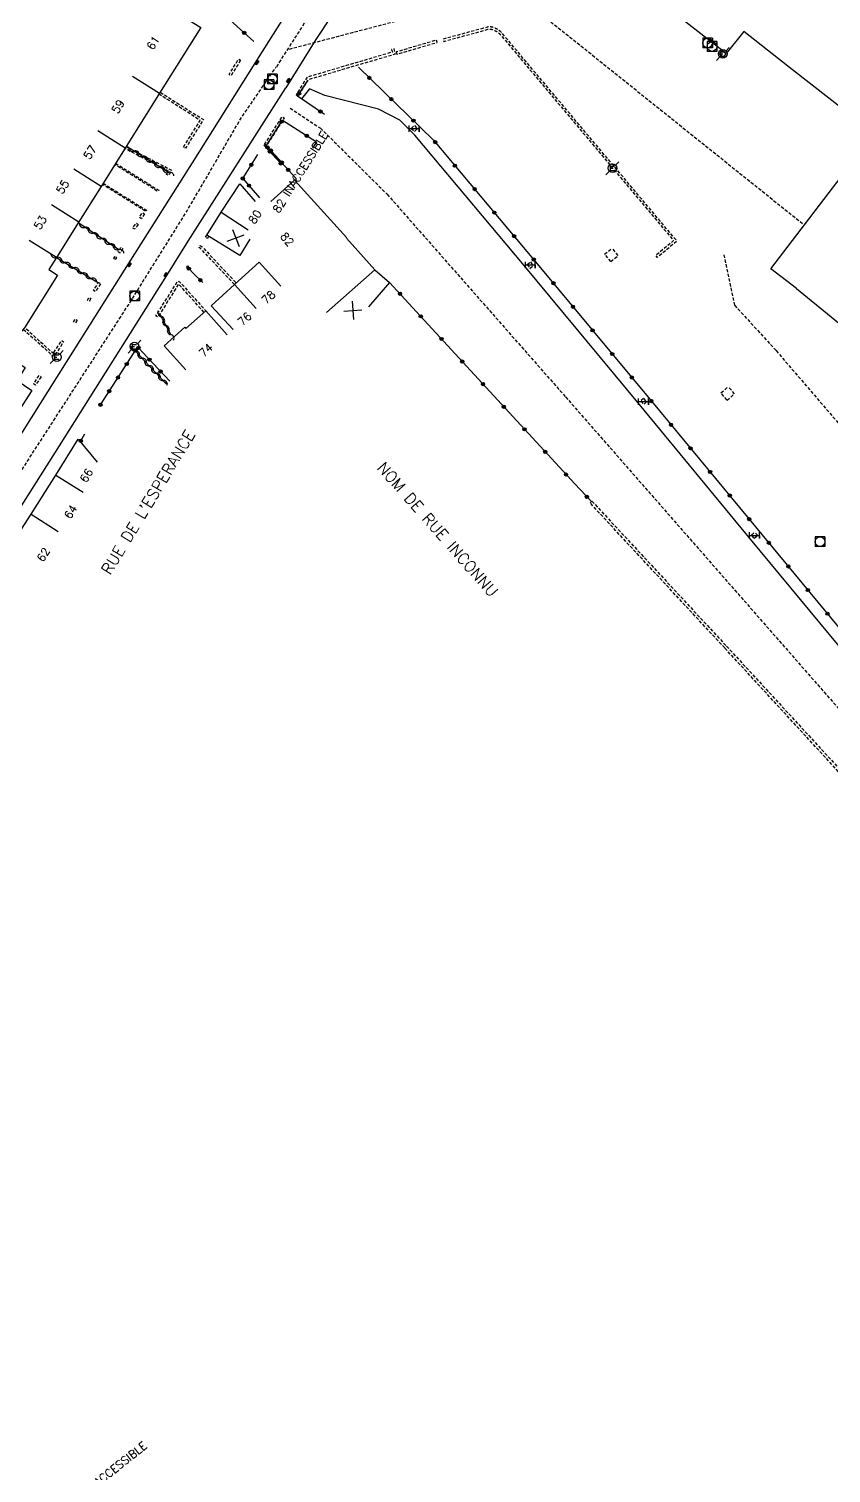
# Model space of a CAD drawing. Header units: millimetres. Extents: x 155999 to 157000, y 122000 to 123000.
# Drawn here: x 156548.3 to 156672.6, y 122176.1 to 122399.7 of the extents above; entities that cross this region are included whole.
import ezdxf
from ezdxf.enums import TextEntityAlignment as Align

# ---------------------------------------------------------------- set-up
doc = ezdxf.new("R2010")
doc.units = ezdxf.units.MM
doc.linetypes.add('DASHED', pattern=[0.75, 0.5, -0.25])
doc.layers.get('0').update_dxf_attribs({"linetype": 'CONTINUOUS'})
for name, color, linetype in [('W0001', 6, 'DASHED'), ('W0008', 7, 'CONTINUOUS'), ('W0017', 7, 'CONTINUOUS'), ('W0100', 7, 'CONTINUOUS'), ('W0112', 1, 'DASHED'), ('W0310', 3, 'CONTINUOUS'), ('W0322', 7, 'CONTINUOUS'), ('W0400', 7, 'CONTINUOUS'), ('W0420', 7, 'CONTINUOUS'), ('W0471', 7, 'CONTINUOUS'), ('W0989', 7, 'CONTINUOUS'), ('W0991', 7, 'CONTINUOUS'), ('W1102', 7, 'CONTINUOUS'), ('W1474', 7, 'CONTINUOUS')]:
    doc.layers.add(name, color=color, linetype=linetype)
doc.styles.get("Standard").update_dxf_attribs({"font": 'romans.shx', "width": 0.85})

# ---------------------------------------------------------------- blocks, each defined once
blk = doc.blocks.new('T420')
for p, q in [((0.75, 0.75), (-0.75, 0.75)), ((-0.75, 0.75), (-0.75, -0.75)), ((0.75, 0.75), (0.75, -0.75)), ((0.75, -0.75), (-0.75, -0.75))]:
    blk.add_line(p, q)
blk.add_ellipse((0, 0), major_axis=(-0.53, 0.53), ratio=1, start_param=3.926991, end_param=10.210176)
blk = doc.blocks.new('T471')
for p, q in [((-0.333334, 0.333334), (-0.333334, -0.333334)), ((-0.333334, 0.333334), (0.333334, 0.333334)), ((-0.333334, 0), (0, 0)), ((0.500001, 0.500001), (1.000002, 1.000002)), ((-0.500001, -0.500001), (-1.000002, -1.000002)), ((-0.333334, -0.333334), (0.333334, -0.333334))]:
    blk.add_line(p, q)
blk.add_ellipse((0, 0), major_axis=(0.471405, 0.471405), ratio=1, start_param=5.4977871438, end_param=11.780972451)
blk = doc.blocks.new('t322o')
at = {"color": 0, "linetype": 'Continuous'}
for radius in [0.25, 0.15]:
    blk.add_circle((0, 0), radius, dxfattribs=at)
blk = doc.blocks.new('T400')
for p, q in [((-0.15, 0.3), (0.15, 0.3)), ((-0.15, -0.25), (-0.15, 0.3)), ((-0.15, 0.15), (0.15, 0.15)), ((-0.15, 0), (0.15, 0)), ((0.15, 0.3), (0.15, -0.25)), ((-0.15, -0.15), (0.15, -0.15)), ((-0.15, -0.25), (-0.15, -0.3)), ((-0.15, -0.3), (0.15, -0.3)), ((0.15, -0.3), (0.15, -0.25))]:
    blk.add_line(p, q)
blk = doc.blocks.new('t310o')
at = {"color": 0, "linetype": 'Continuous'}
for centre, start, end in [((-0.5, 0.38), 216.8699, 323.1304), ((0.5, -0.37), 36.8699, 143.1303)]:
    blk.add_arc(centre, 0.625, start, end, dxfattribs=at)
blk = doc.blocks.new('t991o')
at = {"color": 0, "linetype": 'Continuous'}
for p, q in [((-1, 1), (1, -1)), ((-1, -1), (1, 1))]:
    blk.add_line(p, q, dxfattribs=at)
blk = doc.blocks.new('T1474')
at = {"color": 0, "linetype": 'Continuous', "flags": 128}
for points in [[(-0.75, -0.5), (-0.75, 0.5)], [(-0.75, 0), (0.75, 0)], [(0.75, 0), (0.75, -0.5), (0.75, 0.5)]]:
    blk.add_lwpolyline(points, dxfattribs=at)

msp = doc.modelspace()

# ---------------------------------------------------------------- linework, layer by layer
at = {"layer": 'W0001'}
msp.add_line((156655.98, 122364.73), (156657.65, 122356.91), dxfattribs=at)
at = {"layer": 'W0001', "flags": 128}
for points in [[(156642.43, 122494.62), (156632.16, 122475.33), (156616.09, 122445.65), (156603.19, 122420.59), (156595.88, 122408.19), (156588.34, 122396.51), (156586.63, 122393.83)], [(156619.68, 122416.14), (156623.19, 122405.6), (156668.45, 122369.35)], [(156623.19, 122405.6), (156588.3, 122396.45)], [(156440.92, 122168.19), (156450.4, 122179.2), (156466.15, 122203.35), (156481.59, 122227.19), (156514.38, 122278.88), (156543.12, 122325.13), (156563.75, 122357.04), (156572.8, 122371.53), (156581.06, 122385.71), (156586.63, 122393.83)]]:
    msp.add_lwpolyline(points, dxfattribs=at)
at = {"layer": 'W0001'}
for points in [[(156588.75, 122387.45), (156593.46, 122384.35), (156603.81, 122374.1), (156631.45, 122342.73), (156678.62, 122288.93), (156691.28, 122273.65)], [(156657.65, 122356.91), (156664.09, 122349.89), (156681.43, 122329.68), (156697.08, 122310.72), (156712.83, 122296.11), (156732.66, 122294.1), (156742.64, 122287.17), (156747.78, 122279.05)]]:
    msp.add_lwpolyline(points, dxfattribs=at)
at = {"layer": 'W0008', "flags": 128}
for points in [[(156665.51, 122513.05, 0.059251), (156664.86, 122513.39, 0.059251), (156664.15, 122513.56, 0.072108), (156663.26, 122513.54, 0.072108), (156662.41, 122513.27), (156660.07, 122511.34), (156655.36, 122507.38, 0.013764), (156653.4, 122505.67, 0.028592), (156652.53, 122504.77, 0.007864), (156650.84, 122502.75, 0.005582), (156648.54, 122499.84, 0.03648), (156647.35, 122498.03, 0.012407), (156645.12, 122493.71), (156630.81, 122466.71), (156613.74, 122434.48), (156606.3, 122420.44), (156604.41, 122416.98), (156600.57, 122410.21), (156597.62, 122405.47), (156592.75, 122398.04), (156588.08, 122390.58)], [(156584.45, 122396.22), (156573.57, 122378.97), (156563.66, 122363.33), (156552.54, 122345.73), (156534.27, 122316.74), (156521.27, 122296.13), (156512.73, 122282.52), (156507.3, 122273.83), (156488.81, 122244.61), (156475.47, 122223.53), (156465.48, 122207.85), (156454.86, 122191.11), (156450.12, 122183.59), (156447.62, 122179.86, -0.028485), (156447.14, 122179.07, -0.042725), (156446.74, 122178.58, -0.061347), (156445.09, 122177.25, -0.065989), (156443.29, 122176.44, -0.078542), (156441.84, 122176.24, -0.048017), (156439.47, 122176.52, -0.085422), (156437.99, 122177.12, -0.065163), (156436.36, 122178.45), (156421.7, 122198.94), (156411.5, 122213.34)]]:
    msp.add_lwpolyline(points, format="xyb", dxfattribs=at)
for points in [[(156589.82, 122404.73), (156584.45, 122396.22)], [(156452.25, 122175.84), (156455.08, 122180.36), (156459.87, 122187.94), (156470.47, 122204.67), (156480.46, 122220.35), (156493.81, 122241.45), (156514.11, 122273.62), (156517.73, 122279.46), (156525.99, 122292.46), (156542.92, 122319.28), (156553.02, 122335.17), (156569.64, 122361.55), (156572.97, 122366.85), (156588.08, 122390.58)]]:
    msp.add_lwpolyline(points, dxfattribs=at)
at = {"layer": 'W0008'}
msp.add_lwpolyline([(156685.16, 122296.13), (156684.08, 122293.73), (156683.1, 122292.98), (156660.13, 122320.72), (156642.89, 122341.57), (156625.06, 122363.08), (156608.08, 122383.27), (156605.76, 122385.6), (156602.48, 122387.29), (156594.13, 122389.39), (156591.77, 122390.43), (156590.53, 122388.9)], dxfattribs=at)
at = {"layer": 'W0017', "flags": 128}
msp.add_lwpolyline([(156655.77, 122396.37), (156656.3, 122395.87), (156655.87, 122395.32), (156655.3, 122395.77), (156655.77, 122396.37)], dxfattribs=at)
at = {"layer": 'W0100'}
msp.add_line((156597.49, 122367.3), (156597.55, 122367.35), dxfattribs=at)
at = {"layer": 'W0100', "flags": 128}
for points in [[(156667.24, 122359.53), (156663.27, 122362.57), (156676.84, 122380.31), (156679.27, 122383.49), (156666.16, 122393.75), (156659.07, 122399.3), (156656.36, 122395.92), (156648.01, 122402.35), (156710.51, 122483.61), (156778.2, 122443.06), (156775.25, 122439.03)], [(156570.69, 122402.56), (156574.93, 122399.9), (156568.55, 122389.74), (156563.19, 122381.26), (156559.48, 122375.32), (156556.03, 122369.84), (156552.56, 122364.31), (156551.39, 122362.44), (156552.72, 122361.59), (156547.63, 122353.45), (156545.67, 122351.2), (156541.91, 122354.5)], [(156582.54, 122367.15), (156580.96, 122364.6), (156575.85, 122367.77), (156578.09, 122371.33), (156580.99, 122375.71), (156583.34, 122372.96)], [(156579.92, 122353.15), (156576.54, 122356.83), (156580.13, 122360.13), (156583.97, 122363.61), (156587.33, 122359.9)], [(156572.63, 122346.93), (156569.25, 122350.62), (156572.43, 122353.53), (156572.63, 122353.31), (156575.69, 122356.05), (156579.03, 122352.33)], [(156543.45, 122349.88), (156547.71, 122347.26), (156546.48, 122345.26), (156548.75, 122343.73), (156546.34, 122339.95), (156543.91, 122336.19), (156539.71, 122338.9)], [(156532.98, 122290.54), (156528.78, 122293.26), (156531.71, 122297.77), (156535.39, 122303.7), (156538.57, 122308.77), (156541.46, 122313.37), (156544.02, 122317.45), (156548.63, 122324.59), (156552.44, 122330.62), (156555.92, 122336.2), (156558.87, 122332.62)]]:
    msp.add_lwpolyline(points, dxfattribs=at)
at = {"layer": 'W0100'}
for points in [[(156667.24, 122359.53), (156667.24, 122359.53), (156678.55, 122350.28), (156675.5, 122346.39), (156749.89, 122288.71), (156758.37, 122299.68), (156758.53, 122299.59), (156758.59, 122299.65), (156759.14, 122299.24), (156761.76, 122302.61), (156761.22, 122303.04), (156761.27, 122303.13), (156761.11, 122303.24), (156769.62, 122314.33), (156758.09, 122323.23), (156773.63, 122342.81), (156788.08, 122331.74), (156814.27, 122365.64), (156838.12, 122396.59), (156834.16, 122399.64)], [(156585.76, 122372.96), (156589.47, 122376.31), (156597.55, 122367.35)], [(156597.49, 122367.3), (156601.91, 122362.4), (156604.19, 122360.44), (156600.92, 122356.65)]]:
    msp.add_lwpolyline(points, dxfattribs=at)
at = {"layer": 'W0112'}
for p, q in [((156607.53, 122384.31), (156608.02, 122383.82)), ((156608.02, 122383.82), (156608.5, 122384.27)), ((156637.51, 122364.82), (156638.65, 122365.77)), ((156638.47, 122363.67), (156637.51, 122364.82)), ((156625.52, 122363.22), (156625.94, 122362.62)), ((156625.94, 122362.62), (156626.44, 122363.06)), ((156655.53, 122343.37), (156656.69, 122344.32)), ((156643.54, 122342.49), (156643.09, 122342.1)), ((156643.09, 122342.1), (156643.55, 122341.55)), ((156656.47, 122342.23), (156655.53, 122343.37)), ((156635.53, 122326.6), (156656.4, 122304.13)), ((156661.23, 122321.27), (156660.78, 122321.8)), ((156660.7, 122320.85), (156661.23, 122321.27)), ((156656.4, 122304.13), (156689.78, 122267.87))]:
    msp.add_line(p, q, dxfattribs=at)
at = {"layer": 'W0112', "flags": 128}
msp.add_lwpolyline([(156618.76, 122399.82), (156612.48, 122398.12), (156612.58, 122397.78), (156618.86, 122399.48), (156619.41, 122399.64, -0.126298), (156619.9, 122399.66, -0.079154), (156620.77, 122399.31, -0.045214), (156621.08, 122399.08, -0.03816), (156621.41, 122398.75), (156648.19, 122366.94), (156645.4, 122364.59), (156645.63, 122364.32), (156648.69, 122366.89), (156621.68, 122398.97, 0.03816), (156621.31, 122399.35, 0.045214), (156620.95, 122399.61, 0.079154), (156619.98, 122400, 0.126298), (156619.31, 122399.98)], format="xyb", close=True, dxfattribs=at)
for points in [[(156605.21, 122396.14), (156605.3, 122395.8), (156611.57, 122397.62), (156611.47, 122397.96)], [(156591.39, 122392.23), (156589.71, 122389.52), (156590.04, 122389.31), (156591.64, 122391.9), (156605.08, 122395.84), (156604.87, 122396.6), (156604.5, 122396.5), (156604.61, 122396.11)], [(156581.09, 122394.84), (156579.6, 122392.46), (156579.3, 122392.65), (156580.79, 122395.03)], [(156584.8, 122381.81), (156587.54, 122386.12), (156587.84, 122385.93), (156585.1, 122381.62)], [(156566.21, 122371.08), (156565.72, 122370.31), (156565.42, 122370.5), (156565.91, 122371.27)], [(156565.2, 122369.44), (156564.68, 122368.68), (156564.39, 122368.87), (156564.9, 122369.64)], [(156575.65, 122367.46), (156575.85, 122367.77), (156576.15, 122367.58), (156575.95, 122367.27)], [(156561.62, 122364.47), (156561.41, 122364.19), (156561.69, 122363.98), (156561.9, 122364.25)], [(156562.82, 122365.69), (156562.43, 122365.01), (156562.13, 122365.19), (156562.51, 122365.87)], [(156572.73, 122362.75), (156572.91, 122363.03), (156573.21, 122362.83), (156573.03, 122362.55)], [(156559.38, 122360.26), (156558.59, 122359.03), (156558.29, 122359.22), (156559.09, 122360.45)], [(156557.91, 122357.95), (156557.66, 122357.53), (156557.35, 122357.7), (156557.6, 122358.13)], [(156555.79, 122354.59), (156555.5, 122354.18), (156555.21, 122354.39), (156555.51, 122354.8)], [(156550.17, 122345.86), (156549.31, 122344.54), (156549.01, 122344.73), (156549.87, 122346.05)]]:
    msp.add_lwpolyline(points, close=True, dxfattribs=at)
for points in [[(156568.65, 122389.89), (156575.34, 122385.66), (156572.55, 122381.23), (156572.25, 122381.42), (156574.85, 122385.55), (156568.46, 122389.59)], [(156563.33, 122381.48), (156570.38, 122377.85), (156569.94, 122376.99), (156569.62, 122377.15), (156569.9, 122377.7), (156563.14, 122381.18)], [(156561.72, 122378.91), (156568.42, 122374.72), (156568.29, 122374.53), (156561.6, 122378.71)], [(156559.79, 122375.82), (156566.54, 122371.6), (156566.4, 122371.44), (156559.68, 122375.64)], [(156580.13, 122360.13), (156574.9, 122365.71), (156574.65, 122365.88), (156574.83, 122366.17), (156575.14, 122365.98), (156580.4, 122360.37)], [(156575.43, 122355.82), (156571.49, 122360.21), (156568.27, 122355.09), (156567.97, 122355.28), (156571.37, 122360.68), (156571.65, 122360.56), (156575.69, 122356.05)], [(156547.42, 122353.21), (156551.91, 122349.18), (156551.82, 122349.04), (156552.09, 122348.87), (156552.32, 122349.23), (156552.02, 122349.43), (156553.37, 122351.46), (156553.66, 122351.26), (156552.32, 122349.23), (156547.63, 122353.45)]]:
    msp.add_lwpolyline(points, dxfattribs=at)
at = {"layer": 'W0112'}
for points in [[(156607.53, 122384.31), (156608.02, 122384.76), (156608.5, 122384.27)], [(156638.47, 122363.67), (156639.61, 122364.62), (156638.65, 122365.77)], [(156625.52, 122363.22), (156626.01, 122363.66), (156626.44, 122363.06)], [(156656.47, 122342.23), (156657.62, 122343.19), (156656.69, 122344.32)], [(156643.54, 122342.49), (156644, 122341.95), (156643.55, 122341.55)], [(156656.11, 122303.86), (156635.24, 122326.33), (156635.53, 122326.6)], [(156660.7, 122320.85), (156660.25, 122321.39), (156660.78, 122321.8)], [(156689.78, 122267.87), (156689.49, 122267.6), (156656.11, 122303.86)]]:
    msp.add_lwpolyline(points, dxfattribs=at)
at = {"layer": 'W0310', "flags": 128}
for points in [[(156569.91, 122377.48), (156563.52, 122381.43)], [(156562.18, 122365.53), (156556.06, 122369.56)], [(156552.56, 122364.31), (156559.05, 122360.4)], [(156570.26, 122352.38), (156568.63, 122355.48)], [(156564.75, 122349.84), (156566.18, 122348.33), (156569.6, 122344.69)]]:
    msp.add_lwpolyline(points, dxfattribs=at)
at = {"layer": 'W0322', "flags": 128}
for points in [[(156583.13, 122397.77), (156577.94, 122402.44)], [(156587.32, 122378.88), (156584.71, 122381.72)], [(156587.48, 122379.02), (156584.85, 122381.9)], [(156581.43, 122376.55), (156583.75, 122380.26)], [(156581.43, 122376.55), (156584.04, 122373.55)], [(156573.07, 122362.61), (156573.82, 122361.85), (156575.22, 122360.43)], [(156559.38, 122341.52), (156565.08, 122350.35)], [(156565.26, 122350.32), (156566.68, 122348.81), (156570.11, 122345.17)], [(156556.33, 122335.94), (156556.98, 122337)]]:
    msp.add_lwpolyline(points, dxfattribs=at)
at = {"layer": 'W0322'}
for points in [[(156599.35, 122393.77), (156611.01, 122382.46), (156626.81, 122363.65), (156644.78, 122342.05), (156659.65, 122324.13), (156683.67, 122295.12), (156688.97, 122299.5), (156699.43, 122286.58), (156695.13, 122283.07)], [(156591.44, 122391.72), (156589.92, 122389.32), (156594.07, 122386.5)], [(156589.76, 122376), (156589.72, 122376.54), (156585.04, 122381.6), (156587.58, 122385.57), (156592.86, 122382.2), (156592.23, 122381.25)], [(156604.19, 122360.44), (156632.87, 122329.25), (156635.45, 122326.52)]]:
    msp.add_lwpolyline(points, dxfattribs=at)
at = {"layer": 'W1102'}
for p, q in [((156564.32, 122392.41), (156568.55, 122389.74)), ((156563.19, 122381.26), (156558.96, 122383.92)), ((156559.48, 122375.32), (156555.24, 122377.98)), ((156551.79, 122372.5), (156556.03, 122369.84)), ((156578.09, 122371.33), (156582.29, 122368.62)), ((156552.56, 122364.31), (156548.32, 122366.96)), ((156601.91, 122362.4), (156594.41, 122355.79)), ((156583.5, 122356.44), (156580.13, 122360.13)), ((156552.44, 122330.62), (156556.68, 122327.96)), ((156548.63, 122324.59), (156552.84, 122321.9))]:
    msp.add_line(p, q, dxfattribs=at)

# ---------------------------------------------------------------- block references
at = {"layer": 'W0310'}
for p, rotation in [((156564.58, 122380.77), 148.3225155413986), ((156565.92, 122379.95), 148.3225155413986), ((156567.25, 122379.12), 148.3225155413986), ((156568.58, 122378.3), 148.3225155413986), ((156569.91, 122377.48), 148.3225155413986), ((156556.95, 122368.98), 146.5637732860047), ((156558.26, 122368.11), 146.5637732860047), ((156559.56, 122367.25), 146.5637732860047), ((156560.87, 122366.39), 146.5637732860047), ((156562.18, 122365.53), 146.5637732860047), ((156552.56, 122364.31), 328.9258636845655), ((156553.9, 122363.51), 328.9258636845655), ((156555.24, 122362.7), 328.9258636845655), ((156556.59, 122361.89), 328.9258636845655), ((156557.93, 122361.08), 328.9258636845655), ((156568.81, 122355.15), 117.6766993225524), ((156569.54, 122353.76), 117.6766993225524), ((156570.26, 122352.38), 117.6766993225524), ((156564.75, 122349.84), 313.2614590036597), ((156565.83, 122348.7), 313.2614590036597), ((156566.9, 122347.56), 313.2614590036369), ((156567.97, 122346.42), 313.2614590036369), ((156569.05, 122345.28), 313.2614590036369)]:
    msp.add_blockref('t310o', p, dxfattribs=dict(at, rotation=rotation))
at = {"layer": 'W0322'}
for p, rotation in [((156581.66, 122399.09), 138.0181123381861), ((156601.05, 122392.12), 315.8601315132012), ((156590.17, 122389.71), 237.4854056529477), ((156604.46, 122388.81), 315.8601315132012), ((156593.46, 122386.91), 325.7939349004765), ((156587.43, 122385.34), 57.38607834094754), ((156607.87, 122385.5), 315.8601315132012), ((156585.26, 122381.37), 132.7268081906127), ((156591.35, 122383.16), 327.4446229372924), ((156611.25, 122382.17), 310.037728229477), ((156585.63, 122380.72), 132.4677772227177), ((156585.79, 122380.87), 132.4677772227177), ((156582.76, 122378.67), 57.97435480060742), ((156587.32, 122378.88), 132.4677772227177), ((156587.48, 122379.02), 132.4677772227177), ((156588.48, 122377.88), 132.7268081906127), ((156614.3, 122378.53), 310.037728229477), ((156581.43, 122376.55), 57.97435480060742), ((156582.4, 122375.44), 311.0206997902342), ((156617.36, 122374.9), 310.037728229477), ((156620.42, 122371.26), 310.037728229477), ((156623.47, 122367.62), 310.037728229477), ((156626.53, 122363.99), 310.037728229477), ((156573.09, 122362.59), 314.6318708708082), ((156574.85, 122360.81), 314.6318708706742), ((156629.57, 122360.34), 309.7543640472127), ((156605.8, 122358.7), 312.5938869256407), ((156609.01, 122355.2), 312.5938869256407), ((156632.6, 122356.68), 309.7543640472127), ((156635.64, 122353.03), 309.7543640472127), ((156565.26, 122350.32), 313.2614590036597), ((156612.23, 122351.7), 312.5938869256407), ((156563.45, 122347.83), 57.16538203601223), ((156564.8, 122349.93), 57.16538203601223), ((156566.97, 122348.5), 313.2614590036369), ((156615.44, 122348.2), 312.5938869256407), ((156638.68, 122349.38), 309.7543640472127), ((156562.09, 122345.73), 57.16538203601223), ((156568.69, 122346.68), 313.2614590036369), ((156641.72, 122345.73), 309.7543640472127), ((156560.74, 122343.62), 57.16538203601223), ((156618.66, 122344.71), 312.5938869256407), ((156559.38, 122341.52), 57.16538203601223), ((156621.87, 122341.21), 312.5938869256407), ((156644.75, 122342.08), 309.7543640472127), ((156625.08, 122337.71), 312.5938869256407), ((156647.79, 122338.42), 309.6891850848888), ((156556.33, 122335.94), 58.12308574769034), ((156650.82, 122334.77), 309.6891850848888), ((156628.3, 122334.22), 312.5938869256407), ((156631.52, 122330.72), 312.5938869256407), ((156653.85, 122331.11), 309.6891850848888), ((156634.76, 122327.25), 313.3912792686843), ((156656.89, 122327.46), 309.6891850848888), ((156659.92, 122323.8), 309.6368845798933), ((156662.95, 122320.14), 309.6368845798933), ((156665.98, 122316.49), 309.6368845798933), ((156669.01, 122312.83), 309.6368845798933), ((156672.04, 122309.17), 309.6368845798933)]:
    msp.add_blockref('t322o', p, dxfattribs=dict(at, rotation=rotation))
at = {"layer": 'W0400'}
for p, rotation in [((156583.61, 122394.53), 328.6030877524019), ((156588.52, 122391.68), 146.0007061315868), ((156563.84, 122363.23), 325.0935749950299), ((156569.5, 122361.64), 330.8080464042805)]:
    msp.add_blockref('T400', p, dxfattribs=dict(at, rotation=rotation))
at = {"layer": 'W0420'}
for p in [(156653.45, 122397.51), (156654.15, 122396.98), (156585.48, 122391.07), (156586.03, 122391.95), (156564.68, 122358.37), (156670.89, 122320.31)]:
    msp.add_blockref('T420', p, dxfattribs=at)
at = {"layer": 'W0471'}
for p in [(156655.82, 122395.83), (156638.71, 122378.13), (156564.65, 122350.52), (156552.61, 122348.9)]:
    msp.add_blockref('T471', p, dxfattribs=at)
at = {"layer": 'W0991'}
for p, rotation in [((156580.35, 122367.34), 335.749272123922), ((156598.48, 122356.12), 319.2475858572)]:
    msp.add_blockref('t991o', p, dxfattribs=dict(at, rotation=rotation))
at = {"layer": 'W1474'}
for p in [(156607.99, 122384.27), (156625.98, 122363.16), (156643.53, 122342), (156660.73, 122321.29)]:
    msp.add_blockref('T1474', p, dxfattribs=at)

# ---------------------------------------------------------------- texts
at = {"layer": 'W0989'}
for s, rotation, p in [("RUE DE L'ESPERANCE", 58.8038, (156566.77, 122326.43)), ('NOM DE RUE INCONNU', 311.3899, (156611.64, 122322.21))]:
    msp.add_text(s, height=1.75, rotation=rotation, dxfattribs=at).set_placement(p, align=Align.MIDDLE)
at = {"layer": 'W0991'}
for s, rotation, p in [('61', 57.7571, (156567.55, 122397.55)), ('59', 57.7571, (156562.1, 122387.69)), ('57', 57.7571, (156557.76, 122380.6)), ('82 INACCESSIBLE', 57.9744, (156590.35, 122377.54)), ('55', 57.7571, (156553.52, 122375.25)), ('53', 57.7571, (156550.06, 122369.73)), ('80', 56.5644, (156583.32, 122370.61)), ('82', 310.9832, (156588.31, 122367.14)), ('78', 42.1916, (156585.41, 122358.16)), ('76', 42.5453, (156581.72, 122354.8)), ('74', 42.548, (156575.72, 122349.96)), ('66', 58.078, (156557.2, 122330.57)), ('64', 57.6381, (156554.76, 122324.93)), ('62', 57.1872, (156550.53, 122318.31)), ('322 INACCESSIBLE', 38.5469, (156560.25, 122175.77))]:
    msp.add_text(s, height=1.25, rotation=rotation, dxfattribs=at).set_placement(p, align=Align.MIDDLE)

doc.saveas('drawing.dxf')
